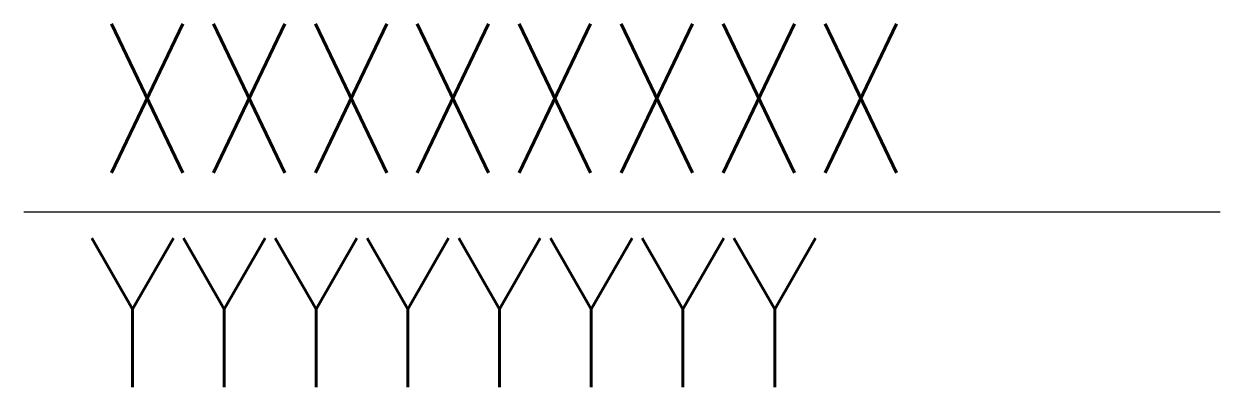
# Model space of a CAD drawing. Extents: x -24.1 to 0, y -3.5 to 3.8.
import ezdxf

# ---------------------------------------------------------------- set-up
doc = ezdxf.new("R2010")
doc.units = 0
doc.styles.get("Standard").update_dxf_attribs({"font": 'txt1.shx', "width": 0.8, "bigfont": 'hztxt.shx'})

msp = doc.modelspace()

# ---------------------------------------------------------------- linework, layer by layer
msp.add_line((-24.141, 0), (0, 0))

# ---------------------------------------------------------------- texts
at = {"color": 7, "width": 0.8}
for tag, p in [('XXXXXXXX', (-22.682, 0.785)), ('YYYYYYYY', (-22.874, -3.535))]:
    msp.add_attdef(tag, p, '', height=3, dxfattribs=at)

doc.saveas('drawing.dxf')
